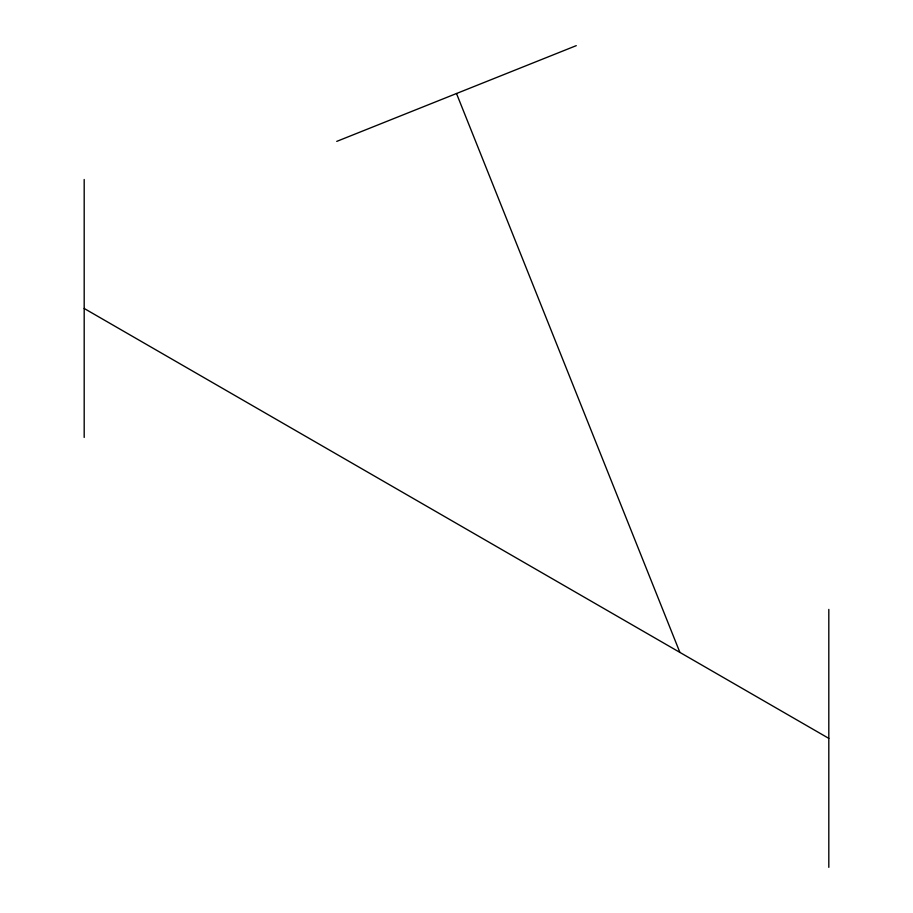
<?xml version="1.0" encoding="UTF-8"?>
<svg xmlns="http://www.w3.org/2000/svg" width="913" height="913" viewBox="0 0 913 913"><rect width="100%" height="100%" fill="white"/><g stroke="black" fill="none" stroke-linecap="round" stroke-linejoin="round"><path stroke-width="1.37" d="M336.737 141.389L576.263 45.65M84.19 308.468L828.81 738.377M456.5 93.514L679.888 652.396M828.81 609.405L828.81 867.35M84.19 179.496L84.19 437.441"/></g></svg>
